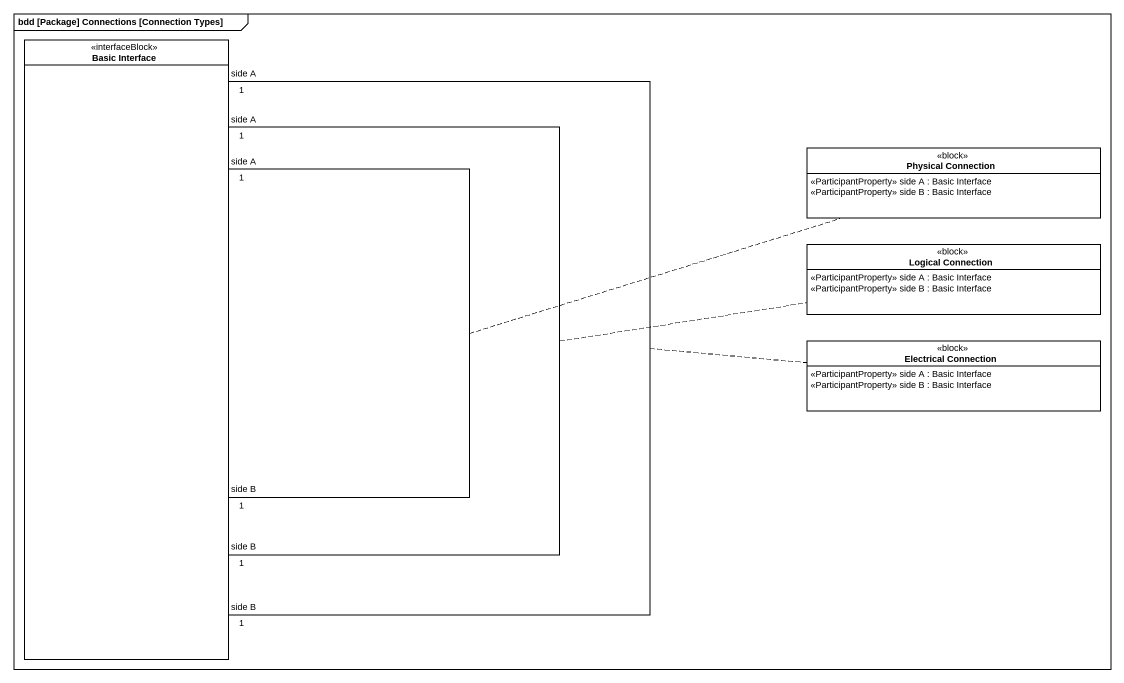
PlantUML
@startuml
mainframe bdd [Package] Connections [Connection Types]
hide circle
hide empty members
class "Basic Interface" as Basic_Interface <<interfaceBlock>>
class "Physical Connection" as Physical_Connection <<block>> {
  <<ParticipantProperty>> side A : Basic Interface
  <<ParticipantProperty>> side B : Basic Interface
}
class "Logical Connection" as Logical_Connection <<block>> {
  <<ParticipantProperty>> side A : Basic Interface
  <<ParticipantProperty>> side B : Basic Interface
}
class "Electrical Connection" as Electrical_Connection <<block>> {
  <<ParticipantProperty>> side A : Basic Interface
  <<ParticipantProperty>> side B : Basic Interface
}
Basic_Interface "1\nside B" -- "1\nside A" Basic_Interface
(Basic_Interface, Basic_Interface) .. Electrical_Connection
Basic_Interface "1\nside B" -- "1\nside A" Basic_Interface
(Basic_Interface, Basic_Interface) .. Logical_Connection
Basic_Interface "1\nside B" -- "1\nside A" Basic_Interface
(Basic_Interface, Basic_Interface) .. Physical_Connection
@enduml
